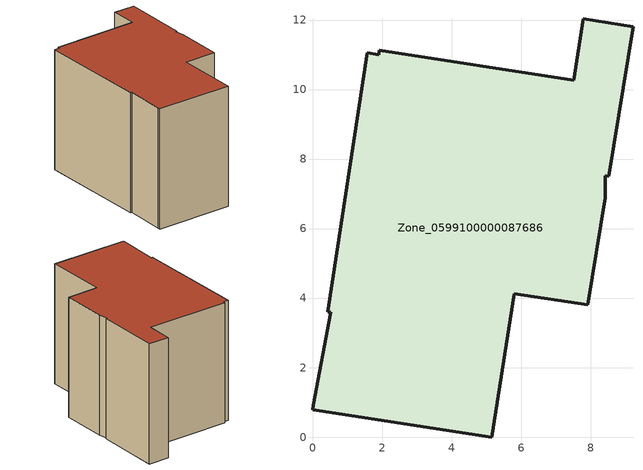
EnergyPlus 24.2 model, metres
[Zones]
Zone_0599100000087686
 floor ground (C_G): 8.42,7.52 8.42,6.89 7.92,3.81 5.81,4.13 5.16,0 0,0.79 0.02,0.92 0.52,3.6 0.43,3.61 1.57,11.06 1.9,11 1.93,11.13 7.52,10.27 7.79,12.03 9.22,11.81 8.52,7.51 z0
 wall outside (C_F): 5.81,4.13 7.92,3.81 8.42,6.89 8.42,7.52 8.52,7.51 9.22,11.81 7.79,12.03 7.52,10.27 1.93,11.13 1.9,11 1.57,11.06 0.43,3.61 0.52,3.6 0.02,0.92 0,0.79 5.16,0 5.81,4.13 z0:8.06
 roof outside (C_R): 8.42,7.52 8.52,7.51 9.22,11.81 7.79,12.03 7.52,10.27 1.93,11.13 1.9,11 1.57,11.06 0.43,3.61 0.52,3.6 0.02,0.92 0,0.79 5.16,0 5.81,4.13 7.92,3.81 8.42,6.89 z8.06
[BUILDING]
Pand.0599100000087686: North Axis=0; Terrain=City; Loads Convergence Tolerance Value=0.04; Temperature Convergence Tolerance Value=0.4; Solar Distribution=FullExterior; Maximum Number of Warmup Days=25; Minimum Number of Warmup Days=1
[Site:Location]
Rotterdam.The.Hague.AP_ZH_NLD Design_Conditions: Latitude=51.96; Longitude=4.45; Time Zone=1; Elevation=-4.5
[SITE:GROUNDTEMPERATURE:BUILDINGSURFACE]
18, 18, 18, 18, 18, 18, 18, 18, 18, 18, 18, 18
[MATERIAL] Thermal Absorptance=0.9; Solar Absorptance=0.7; Visible Absorptance=0.7
Name | Roughness | Thickness | Conductivity | Density | Specific Heat
G.D.1965 | MediumSmooth | 0.15 | 1 | 540 | 1210
F.D.1965 | Rough | 0.3 | 0.857143 | 1920 | 840
R.D.1965 | MediumRough | 0.2 | 0.08 | 1500 | 1000
[CONSTRUCTION]
C_G: G.D.1965
C_F: F.D.1965
C_R: R.D.1965
[ZONE]
Zone_0599100000087686: Type=1; Multiplier=1; Ceiling Height=Autocalculate; Volume=Autocalculate; Floor Area=autocalculate; Part of Total Floor Area=Yes
[ZONEINFILTRATION:DESIGNFLOWRATE]
Infil_Zone_0599100000087686: Zone or ZoneList or Space or SpaceList=Zone_0599100000087686; Schedule=AlwaysOn; Design Flow Rate Calculation Method=Flow/Area; Flow Rate per Floor Area=0.0042; Constant Term Coefficient=1; Temperature Term Coefficient=0; Velocity Term Coefficient=0; Velocity Squared Term Coefficient=0
[HVACTEMPLATE:ZONE:IDEALLOADSAIRSYSTEM]
Zone_0599100000087686: Maximum Heating Supply Air Temperature=50; Minimum Cooling Supply Air Temperature=13; Maximum Heating Supply Air Humidity Ratio=0.0156; Minimum Cooling Supply Air Humidity Ratio=0.0077; Heating Limit=NoLimit; Cooling Limit=NoLimit; Dehumidification Control Type=ConstantSensibleHeatRatio; Cooling Sensible Heat Ratio=0.7; Dehumidification Setpoint=60; Humidification Control Type=None; Humidification Setpoint=30; Outdoor Air Method=None; Outdoor Air Flow Rate per Person=0.00944; Outdoor Air Flow Rate per Zone Floor Area=0; Outdoor Air Flow Rate per Zone=0; Demand Controlled Ventilation Type=None; Outdoor Air Economizer Type=NoEconomizer; Heat Recovery Type=None; Sensible Heat Recovery Effectiveness=0.7; Latent Heat Recovery Effectiveness=0.65
[ZONECONTROL:THERMOSTAT]
ThermostatControl_Zone_0599100000087686: Zone or ZoneList=Zone_0599100000087686; Control Type Schedule=DualSetpointControlType; Control 1=Thermostat_Zone_0599100000087686; Temperature Difference Between Cutout And Setpoint=0
[THERMOSTATSETPOINT:DUALSETPOINT]
Thermostat_Zone_0599100000087686: Heating Setpoint Temperature Schedule=HeatingSetpoint_Zone_0599100000087686; Cooling Setpoint Temperature Schedule=CoolingSetpoint_Zone_0599100000087686
[SCHEDULE:COMPACT]
HeatingSetpoint_Zone_0599100000087686: Through: 12/31, For: AllDays, Until: 24:00, 21
CoolingSetpoint_Zone_0599100000087686: Through: 12/31, For: AllDays, Until: 24:00, 24
DualSetpointControlType: Through: 12/31, For: AllDays, Until: 24:00, 4
AlwaysOn: Through: 12/31, For: AllDays, Until: 24:00, 1
